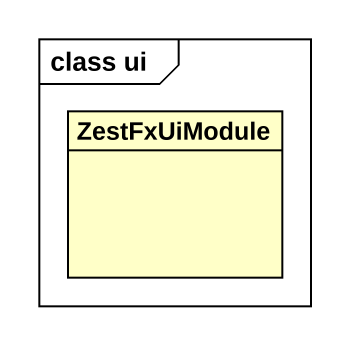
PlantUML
@startuml
mainframe class ui
hide circle
hide empty members
class ZestFxUiModule #FFFFC8
@enduml
